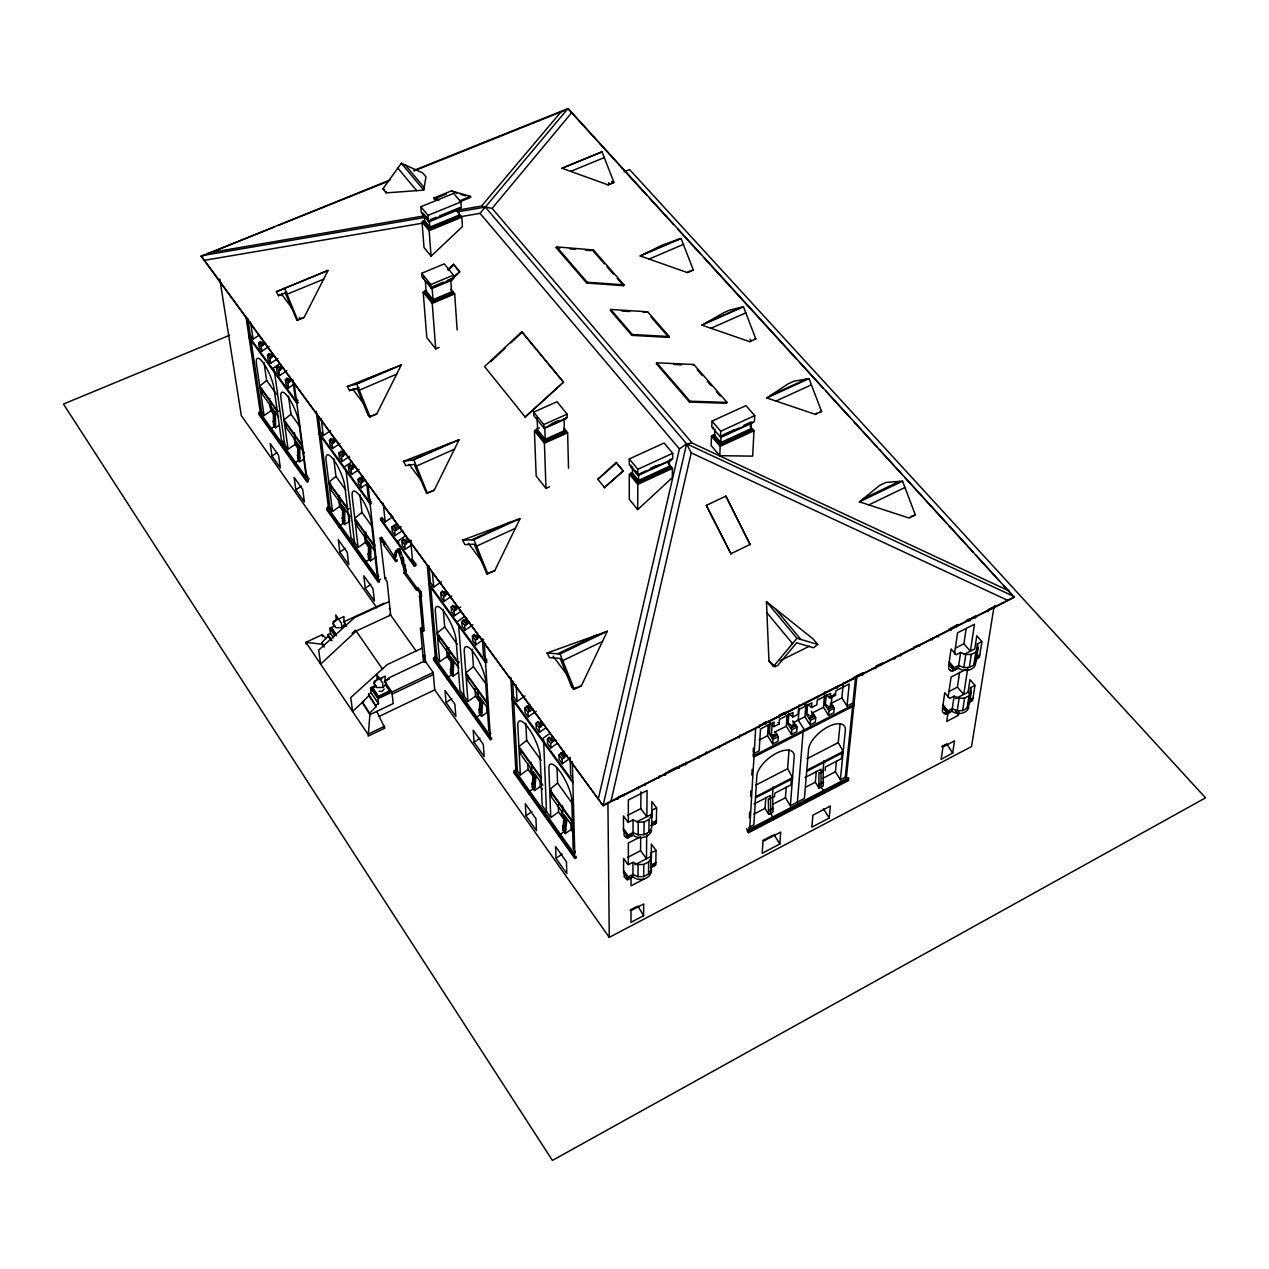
<?xml version="1.0" encoding="UTF-8"?>
<svg xmlns="http://www.w3.org/2000/svg" width="1269" height="1269" viewBox="0 0 1269 1269"><rect width="100%" height="100%" fill="white"/><g stroke="black" fill="none" stroke-linecap="round" stroke-linejoin="round"><path stroke-width="1.5" d="M629.297 458.934L629.297 464.755L637.831 475.098L672.633 459.092L672.729 453.271L664.099 443.024L629.297 458.934L637.847 469.292L637.831 475.098M630.883 465.041L630.883 466.564L638.196 475.431L671.015 460.346L671.031 458.807M631.026 877.974L631.026 885.841L643.859 879.147M631.835 877.085L627.695 878.989A3.268 0.92 63.1 0 1 625.728 878.307L624.174 876.895L624.174 872.802L628.171 879.433L632.961 876.942A11.056 9.359 0.9 0 0 646.27 878.085A11.056 9.359 0.9 0 0 651.06 867.536L651.219 852.879L656.025 850.389L651.378 844.091L651.219 869.852L648.522 874.071L643.684 876.578L637.99 876.72L632.961 874.468L628.171 876.942L628.171 879.433M630.312 835.446A3.315 0.968 63.3 0 0 631.661 835.176L632.025 834.304L625.665 836.62A3.331 0.968 63.3 0 0 627.663 837.239L632.025 835.478L627.901 837.366M632.438 466.833L632.438 473.067L638.545 480.491L669.35 466.294L669.445 460.06M631.962 876.118L631.597 876.942A3.268 0.92 63.1 0 1 630.867 877.688M632.961 876.942L632.977 862.317L638.053 864.586L643.78 864.443L648.633 861.921L651.362 857.685L651.219 852.879M633.041 835.129L633.072 819.885L638.244 822.169L644.081 822.026L649.046 819.488L651.838 815.221L651.695 810.368L656.596 807.861L651.854 801.516L651.695 827.896L648.935 832.147L643.986 834.685L638.18 834.828L633.041 832.543L628.155 835.05L628.155 837.635L633.041 835.129A11.278 9.438 0.8 0 0 651.663 830.481M637.704 509.63L637.799 484.377L629.281 474.019L629.281 499.304L637.704 509.63L672.284 477.667L672.459 468.372L667.557 462.519M638.148 483.251L638.148 481.744L630.772 472.782L630.772 474.289L638.148 483.251L670.968 468.102L671 466.595L638.148 481.744M638.196 475.431L635.769 470.958M638.545 480.491L638.577 474.273M637.99 876.72L638.053 864.586M638.18 834.828L638.244 822.169M638.608 786.748L638.402 788.874L637.149 788.049M646.698 833.606L646.476 858.748L640.591 850.722L640.671 837.159M628.361 822.423L628.345 799.993L647.079 790.492L646.841 816.713L640.829 808.607L640.924 791.729M643.589 915.71L643.684 903.956L630.994 910.603L630.979 922.341L643.589 915.71L637.879 905.971M643.684 876.578L643.78 864.443M643.986 834.685L644.081 822.026M645.175 783.433L644.969 785.559L643.7 784.734M349.911 520.861L344.629 524.541L344.724 520.718L342.519 517.641L342.63 508.282M648.522 874.071L648.633 861.921M648.935 832.147L649.046 819.488M654.63 864.348L654.487 865.506L650.6 867.52L650.727 866.362M651.616 817.617L651.695 810.368M344.724 520.718L344.851 509.472L343.74 507.949L343.582 523.431M655.169 822.423L655.026 823.644L651.045 825.675M656.025 850.389L655.819 865.061L651.06 867.536M656.596 807.861L656.374 823.153L651.52 825.643M659.293 776.691L659.309 775.756M665.828 772.44L665.353 775.216L664.068 774.407M375.894 557.107L370.548 560.85L370.675 557.028L368.422 553.887L368.66 542.672M369.787 544.242L369.485 559.867M370.675 557.028L370.929 545.813L368.2 544.893L367.788 541.181L375.164 551.444M679.645 765.445L679.137 768.237L677.852 767.428M686.132 762.161L685.609 764.953L684.324 764.16M715.018 434.648L711.465 436.282L711.148 445.593L719.793 455.682L752.676 456.142L753.976 430.762L750.042 426.098M711.972 421.134L720.713 431.238L720.491 437.059L754.452 421.451L754.738 415.613L745.934 405.62L711.972 421.134L711.782 426.971L720.776 437.44L752.787 422.704M713.305 428.779L713.352 427.241M714.859 429.049L714.637 435.299L720.871 442.548L750.931 428.684L751.232 422.434M706.04 752.596L705.199 754.674M706.278 752.898L706.31 751.946M719.793 455.682L720.142 446.371L711.465 436.282M720.459 445.276L720.522 443.753L712.988 435.013L712.94 436.536L720.459 445.276L752.485 430.492L752.565 428.97L720.522 443.753M720.776 437.44L720.84 435.901M720.871 442.548L721.109 436.298M726.09 742.444L725.202 744.538M739.922 734.925L739.319 737.733L737.987 736.972M746.013 732.34L745.093 734.45M458.474 672.364L452.954 676.266L453.207 672.475L450.796 669.096L451.304 659.817M452.621 659.658L451.796 675.171M453.207 672.475L453.842 661.355L451.129 660.546L450.828 656.882L458.775 667.97M747.568 831.941L746.727 828.53M749.344 817.775L749.678 811.97M750.582 796.456L750.931 790.635M751.835 775.121L752.168 769.315M753.183 752.025L753.405 748.139M755.674 728.009L749.709 829.022L748.773 827.467L753.849 824.834L756.863 775.359A22.445 10.517 -38.6 0 1 776.422 753.247A22.445 10.517 -38.6 0 1 794.235 756.15L790.365 805.799L804.403 798.471L808.591 748.773A22.271 10.358 -39.2 0 1 828.165 726.74A22.271 10.358 -39.2 0 1 845.392 729.865L840.364 779.737L845.551 777.025M759.766 724.869L759.132 727.676L757.783 726.931M761.067 724.726L765.81 722.315L765.461 724.472L764.097 723.727M766.111 721.649L765.81 722.315M775.058 731.642L778.294 736.702L777.976 741.255L772.678 743.967L767.555 735.75L768.268 724.71M772.678 743.967L772.98 739.415L768.681 733.022L769.268 723.964M772.139 724.282L771.425 735.132L769.426 732.641L770.013 723.584M791.348 779.356L790.92 784.861L774.74 793.252L774.487 796.837L772.662 796.662L773.027 812.033L768.697 814.301L765.064 808.337L765.762 797.503M396.356 554.442L396.166 552.57L394.691 553.236L396.467 555.695L395.531 551.111L397.673 552.174L397.847 549.176L399.323 548.494L403.494 559.391L403.542 562.056L401.765 562.326L403.542 562.056M852.942 702.994L847.026 706.008L849.231 683.991L835.89 690.764L835.462 695.364L830.196 698.029L830.624 693.429L817.204 700.234L816.808 704.834L811.525 707.515L811.906 702.915L798.407 709.768L798.058 714.352L792.728 717.048L793.077 712.464L779.515 719.364L779.182 723.933L773.836 726.645L774.153 722.077L760.496 728.993L759.163 750.867L753.072 753.976L754.04 755.547L853.926 704.533L852.942 702.994L855.56 677.503M768.697 814.301L768.284 798.931L770.124 799.105L770.362 795.52L754.072 803.959M399.323 548.494L398.989 549.874M486.804 706.881L487.153 712.385L481.57 716.351L481.871 712.575L479.396 709.101L480.158 698.013M481.395 699.758L480.348 715.018M481.871 712.575L482.648 701.487L479.936 700.726L479.682 697.078L487.962 708.625M770.822 813.746L770.473 797.804L772.298 797.979L773.059 787.05L774.027 788.287M783.75 713.765L785.114 714.51L785.495 712.337L779.198 715.526L778.833 717.699L777.469 716.953M779.499 714.875L779.198 715.526M792.728 720.792L797.059 727.137L796.694 731.705L791.428 734.402L786.288 726.217L787.097 715.161M791.428 734.402L791.761 729.834L787.446 723.473L788.112 714.415M793.363 722.87L793.522 724.726L791.634 725.694L788.192 723.092L788.874 714.035M779.832 844.012L780.721 832.083L762.986 841.379L762.209 853.291L779.832 844.012L774.042 834.574M790.365 805.799L785.432 797.741L786.241 786.891M755.547 796.758L792.554 777.627L787.605 768.728L789.048 749.678M799.121 704.929L798.407 707.769L797.043 707.039M799.121 709.07L798.249 720.142L804.356 729.849L804.245 731.309L803.245 730.072L797.392 802.135L798.328 803.658M805.165 706.341L805.45 702.74M811.367 711.306L815.697 717.635L815.301 722.204L810.066 724.885L804.927 716.747L805.831 705.659M810.066 724.885L810.447 720.316L806.116 713.987L806.862 704.914M812.017 713.384L812.176 715.224L810.304 716.176L806.862 713.606L807.607 704.533M818.299 695.729L817.87 697.902L816.49 697.189M823.2 770.457L823.264 785.876L818.997 788.097L815.348 782.196L816.316 771.314M830.973 703.185L834.241 708.181L833.812 712.766L828.594 715.415L823.454 707.325L824.438 696.221M824.834 691.906L824.089 694.746L822.693 694.032M828.594 715.415L829.022 710.846L824.676 704.549L825.5 695.46M830.561 703.946L830.735 705.786L828.863 706.738L825.421 704.168L826.23 695.079M818.997 788.097L818.902 772.694L820.789 772.837L821.122 769.22L805.085 777.532M540.039 781.054L540.261 786.494L534.566 790.571L534.963 786.828L532.361 783.179L533.218 774.027M834.145 694.889L828.895 697.553L828.99 696.57L830.196 698.029M821.091 787.383L821.043 771.584L822.946 771.711L823.787 762.574M825.104 770.6L825.437 766.984L841.363 758.735L842.108 751.343L843.108 752.549L806.687 771.393M831.179 704.707L832.036 695.618M534.693 774.011L533.281 789.334M534.963 786.828L535.994 775.835L533.281 775.153L533.123 771.552L542.878 785.146M829.212 818.029L830.386 806.037L812.921 815.19L811.859 827.166L829.212 818.029L823.407 808.702M847.026 706.008L841.87 697.95L843.139 684.974M843.837 682.785L842.775 684.927M840.364 779.737L835.399 771.774L836.477 760.877M806.783 770.283L843.219 751.438L838.254 742.619L840.141 723.489M861.191 674.537L862.603 675.235L863.063 673.046L856.924 676.155L846.249 778.674L845.297 777.167L852.752 704.771L853.767 705.992L753.96 756.99L752.961 755.737M857.257 675.473L856.924 676.155M570.86 822.28L571.066 829.482L565.292 833.622L565.752 829.894L563.087 826.167L564.071 817.046M565.609 817.093L563.975 832.321M565.752 829.894L566.942 818.965L564.245 818.331L564.134 814.746L573.033 827.166M876.308 666.733L876.419 665.781M874.167 667.954L875.594 668.652L876.07 666.447L882.177 663.354L881.051 665.543M882.526 662.688L882.177 663.354M901.164 653.741L900.657 655.93L899.213 655.264M914.251 647.507L914.378 646.54M938.822 634.659L938.283 636.864L936.808 636.213M957.873 624.507L951.528 628.218L950.957 630.439L949.482 629.789M951.909 627.536L951.528 628.218M968.85 707.039A10.644 8.391 10.2 0 1 951.861 711.227L947.531 713.479L942.597 707.753L944.755 692.668L949.72 698.426L954.098 696.158L959.142 698.204L964.583 698.061L969.008 695.777L971.213 691.954L970.658 687.592L974.989 685.339L969.992 679.645L968.041 692.192L970.531 695.047M975.528 660.99A10.85 8.455 9.8 0 1 970.579 669.524A10.85 8.455 9.8 0 1 958.285 668.144L953.86 670.413L948.815 664.655L951.068 648.967L956.16 654.741L960.601 652.472L965.772 654.518L971.324 654.392L975.813 652.092L978.066 648.237L977.479 643.843L981.905 641.591L976.797 635.848L974.766 648.903L963.679 654.582M948.815 664.655L948.625 668.811L950.338 670.778L950.465 669.984A3.157 1.317 62.1 0 0 952.94 670.27L953.352 670.508M946.452 712.464L944.199 712.94A3.109 1.253 61.9 0 0 946.626 713.289L947.023 713.527M957.492 625.205L956.255 627.409M948.117 697.395L951.084 677.075L966.042 669.382M954.478 653.947L957.572 632.819L974.497 624.221L970.373 651.156L963.901 643.827L966.201 628.425M947.531 713.479L947.895 710.926L942.962 705.183L947.88 710.941L952.242 708.673L957.254 710.719L962.663 710.577L967.057 708.308L969.246 704.469L971.213 691.954M953.86 670.413L954.256 667.748L949.18 661.99M941.186 759.1L942.978 746.949L954.51 740.906L952.654 753.072L941.297 759.259M948.022 712.718L946.737 721.411L958.396 715.335L958.936 711.861M952.94 670.27L956.556 668.414A3.157 1.317 62.1 0 1 954.78 668.906M951.861 711.227L954.114 696.158M958.285 668.144L960.617 652.456M967.708 668.541L963.726 694.429L957.397 687.148L959.618 672.332M957.254 710.719L959.142 698.204M978.066 648.237L976.02 661.26L973.783 665.115L969.31 667.415L963.79 667.542L965.772 654.518M962.663 710.577L964.583 698.061M969.31 667.415L971.324 654.392M967.057 708.308L969.008 695.777M973.783 665.115L975.813 652.092M969.246 696.538L970.658 687.592M976.02 653.154L977.479 643.843M971.324 699.838L970.722 700.774A3.093 1.285 61.8 0 1 968.977 701.202M977.764 657.961L978.113 656.692M974.989 685.339L972.609 700.456L968.295 702.693M981.905 641.591L979.414 657.294L975.02 659.547M994.103 606.312L971.546 746.537L609.279 937.379L434.744 689.86L433.189 672.459L425.623 661.784L422.069 629.519M994.896 605.757L993.215 608.692M390.075 179.96L201.248 256.354L603.14 805.736L1014.391 597.318L567.989 108.563L413.916 170.395M423.719 190.128L425.956 176.835L422.656 172.901L401.337 163.241L382.857 188.907L386.109 192.888L423.719 190.128L401.337 163.241M610.992 801.199L691.208 452.843L686.624 443.817L485.313 207.085L481.586 206.038L458.141 210.067M598.365 798.677L679.438 448.925L686.624 443.817L692.208 443.071L1009.252 591.037M386.109 192.888L386.49 191.793M659.039 777.929L657.564 777.707M856.765 677.709L855.052 677.646M581.329 685.894L607.312 631.264L547.066 653.027L549.572 657.643L560.2 658.484L571.796 687.322L574.27 689.337L581.329 685.894L578.442 686.783M402.067 562.738L397.847 549.176M494.704 570.764L520.1 518.545L462.566 540.229L464.946 544.639L474.273 544.242L486.82 573.858L494.704 570.764L486.82 573.858M434.172 490.294L459.124 439.74L403.447 461.345L405.747 465.612L414.233 464.406L426.495 493.308L434.172 490.294L426.495 493.308M376.75 413.964L401.258 364.98L347.357 386.474L349.562 390.598L357.255 388.663L368.153 415.423L370.104 416.835L376.75 413.964L372.912 415.312M285.224 292.885L296.898 320.264L304.116 317.424L328.084 270.408L283.05 288.92M556.187 247.725L556.631 246.884L593.416 249.945L624.015 284.859L623.555 285.684L586.69 283.05L556.187 247.725L560.057 248.058M593.416 249.945L592.972 250.77L604.441 263.873M586.69 283.05L587.135 282.194L624.015 284.859M610.69 309.462L610.23 310.302L631.867 335.365L668.858 337.38L669.334 336.539L647.634 311.793L610.69 309.462L632.343 334.508L669.334 336.539M631.867 335.365L632.343 334.508M647.634 311.793L643.272 312.38M656.787 362.807L656.311 363.664L689.479 402.067L726.582 403.272L727.074 402.416L693.842 364.504L656.787 362.807L689.971 401.194L727.074 402.416M693.366 365.345L693.842 364.504M689.479 402.067L689.971 401.194M564.023 752.105L562.897 753.77L564.055 755.372L566.371 755.325M552.507 736.385L551.38 738.019L552.538 739.605L554.839 739.557M541.117 720.808L539.991 722.426L541.133 723.996L543.418 723.949M529.839 705.39L528.713 706.992L529.839 708.546L532.108 708.499M466.643 619.002L465.517 620.525L466.595 622L468.8 621.953M384.095 688.972L382.381 691.256L379.13 691.335M383.127 687.417L382.619 682.976L376.75 674.473L377.258 678.915L373.958 683.293L376.877 687.544L383.127 687.417L386.426 683.023L384.951 680.914L385.205 676.123L374.165 681.326L374.672 685.768L375.418 685.419M406.635 538.389L405.509 539.833L406.54 541.228L410.744 540.245M341.964 627.6L341.393 623.127L335.73 614.942L336.317 619.415L333.017 623.634L335.841 627.727L341.964 627.6L345.247 623.38L343.836 621.334L344.01 616.512L333.113 621.54L333.699 626.014L334.429 625.68M396.594 524.652L395.468 526.08L396.483 527.46L400.671 526.492M362.712 476.938L361.586 478.318L362.569 479.666L364.679 479.619M343.518 450.701L342.408 452.065L343.36 453.382L345.454 453.35M458.061 211.764L485.313 207.085L492.134 208.402L571.7 112.624M334.064 437.773L332.938 439.122L333.89 440.422L335.968 440.375M773.456 666.495L796.932 638.275L817.696 644.43L813.572 647.777L796.599 642.796L777.421 665.813L773.456 666.495L768.935 660.959L766.476 601.696L813.128 638.973L817.696 644.43M460.504 216.698L480.047 213.366L567.989 108.563L646.857 195.363M481.586 206.038L561.723 111.069M289.903 377.401L288.777 378.701L289.697 379.954L291.727 379.907M271.978 352.909L270.852 354.178L271.756 355.415L273.771 355.368M324.039 647.206L321.787 642.669L328.132 636.197L327.91 634.563L330.416 633.405L329.734 628.298L334.889 625.918M376.766 711.401L384.856 728.105L368.169 736.115L369.882 714.685L362.315 702.28L368.803 695.713L368.597 694.095L371.135 692.906L370.548 687.846L375.767 685.371M389.361 678.947L384.491 681.247L391.962 692.049L393.2 703.565L369.882 714.685L369.707 713.146L376.211 706.563L368.597 694.095M431.063 256.211L429.144 230.641L422.022 221.98L424.02 247.55L431.063 256.211L462.424 226.596L461.837 217.205L457.046 211.479M447.798 269.631L453.445 264.301L459.743 271.804L449.845 281.147M448.306 270.075L453.953 264.761M449.337 280.687L459.743 271.804M525.62 417.533L484.552 366.582L521.765 331.717L563.547 382.143L525.112 417.104L563.547 382.143M490.786 361.649L505.094 348.245M510.82 342.884L522.273 332.161M352.084 633.31L355.51 630.122L382.588 669.175M604.932 487.915L597.826 479.349L616.115 462.408L623.253 470.926L604.425 487.502L623.253 470.926M616.607 462.82L597.826 479.349M364.124 700.726L352.56 711.433L350.783 697.538L387.219 664.591L422.276 648.078M384.348 681.976L388.695 677.963L423.513 661.498L420.436 628.234L421.879 627.552M264.015 362.474L266.633 380.494L259.733 386.125L277.165 410.379M288.507 396.182L290.966 414.186L284.002 419.88L301.848 444.705M333.747 458.49L335.936 476.398L328.814 482.22L347.436 508.139M359.952 494.72L361.951 512.406L354.733 518.291L373.832 544.845M443.262 609.421L444.689 626.902L437.202 633.009L457.776 661.641M472.211 649.284L473.432 666.669L465.85 672.856L486.963 702.233M815.364 414.36L821.582 411.473L809.035 378.67L794.093 381.144L787.906 383.968L766.857 397.958L815.364 414.36L816.871 413.123M525.842 723.14L526.667 740.335L518.91 746.68L541.022 777.437M859.478 501.826L879.591 485.44L885.905 482.426L902.545 481.157L915.377 514.944L909.032 518.022L859.478 501.826L902.545 481.157M557.043 767.904L557.567 783.084L549.699 789.508L572.398 821.091M706.31 505.395L730.928 553.728L706.31 505.395L725.868 496.1L750.106 544.544L725.868 496.1M395.531 551.111L397.498 550.064L396.023 550.746M544.988 812.636L546.479 811.573L543.608 739.7M527.809 764.017L528.063 769.474L520.369 774.962L517.8 725.107A22.334 6.155 64.2 0 1 528.364 727.994A22.334 6.155 64.2 0 1 540.118 755.975L542.196 805.577L550.762 817.585L558.55 812.001L558.297 804.8M563.959 831.75L559.312 835.097L559.359 836.715L560.486 836.144M572.319 761.574L574.794 854.465L515.928 771.822L517.387 770.775L513.659 700.377M533.266 788.747L528.665 792.03L528.745 793.68L529.855 793.109M555.996 858.367L555.568 846.471L566.45 861.825L566.815 873.675L555.996 858.367L562.104 854.021M446.514 649.125L447.116 656.517L439.661 661.768L435.33 611.103A21.478 5.742 65 0 1 444.673 612.705A21.478 5.742 65 0 1 456.094 639.814L459.997 690.288L467.96 701.471L475.51 696.126L474.987 688.781M480.332 714.606L475.827 717.81L475.938 719.46L477.033 718.936M525.937 815.777L525.334 803.785L535.93 818.743L536.47 830.687L525.937 815.777L531.965 811.494M451.748 674.585L447.291 677.725L447.418 679.391L448.512 678.867M462.535 696.887L463.978 695.872L458.585 624.697M749.693 341.662L755.816 338.918L743.475 306.812L729.675 310.096L723.6 312.777L701.947 325.165L749.693 341.662L751.264 340.568L749.995 339.156M484.235 642.431L490.278 735.814L435.457 658.865L436.885 657.865L430.683 586.294M474.067 742.302L473.194 730.167L483.315 744.459L484.139 756.562L474.067 742.302L479.983 738.146M550.841 747.949L550.683 743.412L552.491 741.572L549.255 737.146L547.447 738.986L547.621 743.523L550.841 747.949L557.297 743.412M564.055 751.232L558.931 754.722L559.074 759.259L562.326 763.732L570.431 758.021M529.871 704.533L524.811 707.959L525.033 712.528L528.19 716.858L536.2 711.259M539.468 732.34L539.277 727.787L541.07 725.947L537.866 721.569L536.073 723.393L536.264 727.946L539.468 732.34L545.892 727.819M549.985 733.387L542.006 739.002L542.053 740.462M369.422 559.28L365.107 562.278L365.298 563.975L366.36 563.484M380.7 579.076L379.304 580.044L379.51 581.963L377.321 578.886M446.053 702.598L445.022 690.399L454.889 704.327L455.872 716.509L446.053 702.598L451.891 698.505M512.628 680.961L513.469 696.633L511.946 697.696L572.842 781.387M513.469 696.633L517.038 701.551L525.001 695.967M343.534 523.002L339.267 525.985L339.473 527.666L340.52 527.206M353.131 543.306L354.511 542.355L345.993 469.911M338.696 498.987L339.616 506.49L332.478 511.455L326.022 459.981A20.415 5.187 66.1 0 1 333.826 460.012A20.415 5.187 66.1 0 1 344.803 485.948L350.91 537.295L358.128 547.415L365.345 542.386L364.489 534.915M327.592 507.441L328.941 506.49L332.478 511.455M367.883 483.489L378.241 578.553L328.592 508.853L329.956 507.917L320.787 435.267M464.549 616.591L456.824 621.937L456.935 623.428M466.691 618.193L461.757 621.493L462.09 626.125L465.088 630.233L472.909 624.808M475.748 644.874L475.431 640.258L477.176 638.466L474.146 634.31L472.417 636.118L472.734 640.718L475.748 644.874L483.6 639.417M298.754 460.298L294.567 463.201L294.805 464.898M297.676 445.609L297.707 458.839L299.801 461.773L303.703 459.077M245.996 316.774L260.415 413.139L306.908 478.397L308.256 477.477M309.239 478.857L307.891 479.793L308.161 481.744L305.924 478.587M365.266 588.166L363.838 575.793L373.023 588.737L374.403 601.094L365.266 588.166L370.929 584.263M444.055 601.347L443.674 596.716L445.387 594.939L442.437 590.91L440.74 592.686L441.12 597.318L444.055 601.347L451.812 596.002M454.524 615.719L454.159 611.103L455.888 609.31L452.906 605.234L451.193 607.026L451.558 611.658L454.524 615.719L460.742 611.42M260.779 410.902L264.095 415.55L271.027 410.775L270.202 405.112M274.516 426.336L270.376 429.192L270.614 430.905M273.311 409.792L273.485 424.909L275.532 427.78L279.386 425.131M283.399 445.403L284.732 444.483L274.405 371.468M264.095 415.55L256.417 363.743A19.796 4.838 66.7 0 1 263.302 362.855A19.796 4.838 66.7 0 1 273.977 388.028L281.353 439.756L288.111 449.242L295.122 444.404L294.091 436.869M339.838 552.142L338.3 539.722L347.262 552.364L348.753 564.784L339.838 552.142L345.438 548.287M415.693 563.848L415.867 565.657L414.376 566.339L414.233 564.848L415.693 563.848L412.425 559.343L410.68 540.673M428.922 565.863L430.365 582.55L428.89 583.566L485.456 661.292L486.947 660.245L483.473 655.47L482.379 638.862M430.365 582.55L433.681 587.119L441.406 581.789M260.415 413.139L261.731 412.235L250.834 339.093M396.658 523.891L391.851 527.063L392.311 531.743L395.135 535.597L402.749 530.379M404.827 536.343L397.26 541.53L397.419 543.021L398.894 542.355M405.16 549.382L404.716 544.718L406.397 542.958L403.542 539.055L401.861 540.816L402.321 545.48L405.16 549.382L411.283 545.178M295.851 489.834L294.107 477.334L302.704 489.453L304.401 501.953L295.851 489.834L301.356 486.075M371.389 501.604L369.961 502.587L318.9 432.428L320.311 431.476L318.408 416.438M414.376 566.339L380.716 520.068L380.557 518.561L382.001 517.578L385.189 521.956L392.771 516.753M272.026 456.063L270.17 443.531L278.561 455.381L280.386 467.912L272.026 456.063L276.912 452.732M343.613 449.987L338.902 453.065L339.457 457.76L342.138 461.44L349.578 456.364M351.513 462.059L344.121 467.087L344.311 468.594M351.672 474.527L351.132 469.831L352.766 468.118L350.054 464.406L348.42 466.135L348.975 470.815L351.672 474.527L359.143 469.435M362.791 476.208L358.048 479.317L358.572 483.997L361.3 487.74L367.296 483.648M320.311 431.476L323.309 435.584L330.686 430.588M332.684 448.449L332.113 443.753L333.715 442.04L331.05 438.392L329.448 440.105L330.019 444.816L332.684 448.449L340.092 443.42M279.656 363.806L272.486 368.644L272.708 370.151L274.12 369.549M279.592 375.576L278.926 370.849L280.497 369.168L277.959 365.71L276.404 367.391L277.07 372.103L279.592 375.576L286.842 370.691M288.586 387.917L287.936 383.19L289.506 381.509L286.953 378.003L285.382 379.701L286.033 384.412L288.586 387.917L294.392 383.984M247.741 318.329L250.279 335.317L248.914 336.237L296.613 401.797L298.009 400.861L295.074 396.832L292.79 379.828M250.279 335.317L253.086 339.172L258.813 335.333M261.842 351.212L261.16 346.485L262.699 344.803L260.208 341.393L258.67 343.074L259.352 347.801L261.842 351.212L269.028 346.374M270.678 363.331L270.011 358.619L271.566 356.938L269.044 353.496L267.489 355.177L268.171 359.904L270.678 363.331L277.895 358.477M687.227 272.534L693.271 269.916L681.12 238.477L662.386 245.044L640.226 255.957L687.227 272.534L693.271 269.916M630.011 910.095L636.308 906.796M762.828 840.459L772.44 835.414M941.868 746.584L946.785 743.983L952.781 753.215M941.995 746.727L946.896 744.142M748.282 832.876L848.755 780.419M768.57 810.383L772.916 808.115M818.949 784.163L823.216 781.942M768.935 810.843L773.281 808.575M819.314 784.623L823.597 782.402M747.663 830.085L848.231 777.643M748.377 831.258L848.929 778.785M634.96 864.728L651.235 856.289M955.509 698.68L968.041 692.192M942.597 707.753L942.407 711.75L944.088 713.701M655.867 862.571L651.092 865.046L651.219 869.852M968.691 700.123L973.006 697.887M654.614 865.474L650.6 867.52M946.626 713.289L950.576 711.687L946.864 713.59L947.197 712.369L944.073 708.736M968.628 702.28L971.007 700.853M753.77 814.206L765.064 808.337M772.599 804.403L785.432 797.741M805.815 787.161L815.348 782.196M823.121 778.151L835.399 771.774M627.441 857.511L640.591 850.722M949.196 691.383L957.397 687.148M755.483 797.884L792.475 778.738L791.491 777.516M632.977 862.317L628.171 864.808L623.555 858.463L623.587 873.104M640.036 837.032L628.361 843.028L628.361 864.268M755.896 785.067L787.605 768.728M807.036 758.719L838.254 742.619M636.768 821.868L651.695 814.222M628.155 837.635L624.062 830.957L624.078 835.224L625.665 837.397M651.552 823.042L656.422 820.551M954.24 667.764L958.682 665.479L963.79 667.542M976.908 656.136L979.842 654.63M651.06 825.469L654.788 823.311A3.315 0.999 63.2 0 1 654.011 824.136M975.385 658.976L977.923 657.897L975.353 659.182M771.853 737.003L777.167 734.291M790.65 727.423L795.933 724.742M809.321 717.921L814.587 715.24M827.896 708.451L833.13 705.786M771.79 737.923L777.104 735.227M790.571 728.358L795.853 725.678M809.241 718.857L814.508 716.176M827.816 709.387L833.035 706.738M772.98 739.415L778.294 736.702M791.761 729.834L797.059 727.137M810.447 720.316L815.697 717.635M829.022 710.846L834.241 708.181M627.409 815.459L640.829 808.607M955.541 648.094L963.901 643.827M633.072 819.885L628.155 822.407L623.444 815.999L623.476 831.258M759.116 740.049L767.555 735.75M774.534 732.197L786.288 726.217M793.236 722.696L804.927 716.747M811.827 713.226L823.454 707.325M830.307 703.819L841.87 697.95M774.756 734.275L772.853 735.243L770.806 734.354M668.049 771.552L676.869 767.079M763.351 723.267L766.873 721.49M780.99 714.336L784.528 712.543M853.355 677.678L862.174 673.204M876.292 666.051L879.829 664.274M948.657 629.408L957.476 624.935M966.296 620.462L969.833 618.669M624.871 794.14L618.035 797.186L617.86 799.296L616.607 798.455M681.009 765.27L684.261 763.637M918.55 644.938L914.013 647.222L913.49 649.427L912.046 648.76M971.594 618.051L976.051 615.798L975.464 618.019L973.973 617.384M993.024 607.201L988.599 609.437L987.996 611.658L986.505 611.039M762.701 724.456L782.021 714.653M785.543 712.877L796.075 707.531M803.103 703.978L816.998 696.935M822.185 694.302L839.491 685.53M844.678 682.912L856.797 676.774M565.292 833.622L562.627 829.894L563.087 826.167M608.025 184.862L613.942 182.419L602.045 151.836L562.008 168.238L608.025 184.862L613.942 182.419M562.326 763.732L562.183 759.195L564.007 757.355L560.739 752.882M534.566 790.571L531.965 786.939L532.361 783.179M780.308 660.689L809.543 646.111M529.966 763.097L531.473 762.352M564.007 757.355L567.322 755.705M552.491 741.572L555.79 739.938M541.07 725.947L544.369 724.329M573.128 689.099L576.998 687.211M528.19 716.858L527.983 712.306L533.043 708.879M910.46 516.594L915.377 514.944M562.738 660.641L602.489 641.464M488.517 702.629L487.026 703.359L465.929 673.998M481.57 716.351L479.095 712.877L479.396 709.101M557.599 653.805L597.302 634.722M868.805 504.903L904.956 487.502M547.066 653.027L560.073 653.995L607.312 631.264M730.928 553.728L750.455 544.29M384.65 726.233L367.947 734.228L305.908 642.288L322.278 634.722L326.181 638.529M863.269 498.717L899.388 481.395M487.074 662.037L485.551 662.767L429.017 585.057M379.177 716.398L434.744 689.86M390.011 690.701L390.122 691.684L378.543 697.189L378.432 696.189L390.011 690.701L385.887 684.721M376.021 704.945L378.559 703.74L377.972 698.696L433.189 672.459M392.169 694.095L433.379 674.505M459.346 662.069L457.871 662.767L437.297 634.151M452.954 676.266L450.543 672.887L450.796 669.096M425.623 661.784L424.195 662.466L423.672 656.723L425.099 656.041M447.545 648.396L449.004 647.698M477.176 638.466L480.412 636.943M378.543 697.189L372.372 688.195L375.672 686.64M465.088 630.233L464.755 625.617L469.704 622.302M424.417 655.074L422.989 655.756L423.672 656.723M422.704 631.423L424.163 630.741L420.959 595.542L419.484 596.224L422.704 631.423L420.436 628.234M455.888 609.31L460.695 607.058M445.387 594.939L448.591 593.448M421.165 592.147L421.562 596.382L420.087 597.064L419.69 592.829L421.165 592.147L417.755 587.404L416.28 588.086L416.47 590.212L404.097 573.08L403.986 571.891L406.334 571.304L404.906 566.561L403.431 567.243L404.859 571.986M650.299 468.356L655.486 465.961M722.616 435.093L735.068 429.35M743.967 425.258L751.089 421.99M640.29 473.48L645.429 471.116M654.011 467.166L659.15 464.803M726.423 433.839L738.828 428.145M637.799 484.377L672.459 468.372M720.142 446.371L753.976 430.762M343.502 621.953L384.11 603.187M389.218 601.569L354.527 617.606L318.678 650.125L320.629 664.115L356.177 631.058L390.646 615.068L387.124 581.614L384.919 578.537L380.129 538.056L381.588 537.406L395.056 557.868M403.431 567.243L405.303 566.799L403.241 561.644M403.939 568.734L405.414 568.052M384.919 578.537L386.347 577.871M404.081 570.067L405.541 569.384M471.814 539.785L510.566 522.035M462.566 540.229L473.971 539.69L520.1 518.545M775.978 401.067L811.383 384.824M404.097 573.08L406.334 571.304M637.847 469.292L672.729 453.271M720.713 431.238L754.738 415.613M476.573 546.13L515.388 528.301M545.987 488.391L544.417 443.23L534.423 430.778L536.168 475.986L545.987 488.391L549.493 486.804M397.26 560.914L395.801 561.58L394.548 557.726L396.023 557.043M395.674 560.39L397.149 559.724M401.29 557.995L402.765 557.329M402.019 560.073L403.494 559.391M402.13 561.152L403.605 560.47M401.956 561.533L403.431 560.85M403.828 567.465L401.845 563.119L403.32 562.453M770.822 395.309L806.196 379.13M766.857 397.958L809.035 378.67M403.637 565.593L405.112 564.927M406.397 542.958L411.14 540.8M397.752 550.429L400.021 549.461M395.642 552.189L397.007 550.445M398.926 552.047L400.417 551.38M398.989 552.586L400.465 551.92M399.291 552.998L400.766 552.316M399.449 554.616L400.925 553.934M395.135 535.597L394.659 530.934L401.067 527.047M380.573 542.323L382.032 541.673M375.386 545.337L373.943 545.987L354.876 519.449M395.801 561.58L383.65 544.766L383.428 542.64L384.888 541.974M383.65 544.766L385.11 544.115M370.548 560.85L368.296 557.71L368.422 553.887M537.12 417.755L537.58 429.826L545.194 439.312L564.372 430.714L564.055 418.643M566.037 431.016L566.085 432.539L544.813 442.088L544.766 440.565L566.037 431.016L563.817 428.272M544.417 443.23L567.624 432.808L564.277 428.684M380.716 520.068L382.191 519.402L382.001 517.578M349.007 508.647L347.579 509.297L328.957 483.378L330.368 482.759L331.32 490.373L339.473 501.731L339.918 505.459L342.646 506.41M567.148 414.138L567.243 417.675L543.893 428.113L543.766 424.576L567.148 414.138L557.028 401.75L533.694 412.108L533.837 415.645L544.338 428.494L565.736 418.944L565.688 417.406M544.813 442.088L535.962 431.048L535.899 429.525L539.436 427.939M371.595 503.428L370.12 504.079L319.09 433.935M551.428 423.783L558.566 420.594M344.629 524.541L342.44 521.48L342.519 517.641M550.032 424.909L557.043 421.768M416.375 466.12L454.492 449.178M706.024 322.834L740.858 307.431M701.947 325.165L743.475 306.812M361.3 487.74L360.777 483.061L365.52 479.936M411.854 460.108L449.908 443.246M403.447 461.345L413.821 459.822L459.124 439.74M710.926 328.29L745.791 312.856M338.22 496.274L339.648 495.656M352.766 468.118L355.859 466.738M342.138 461.44L341.583 456.745L346.294 453.667M369.263 416.898L371.69 415.851M333.715 442.04L336.808 440.692M299.801 461.773L299.77 446.672L297.057 445.657L296.549 441.913L304.433 452.906M293.044 433.395L294.44 432.792L295.994 444.198L298.723 445.197L298.834 460.901M426.622 290.617L423.18 292.076L426.812 337.617L435.727 348.896L439.122 347.436M354.971 384.507L392.375 368.486M347.357 386.474L356.763 384.047L401.258 364.98M649.062 259.098L683.404 244.394M349.562 390.598L353.179 389.044M275.532 427.78L275.373 412.663L274.342 411.219L274.596 426.939M359.27 390.217L396.705 374.117M644.414 253.895L678.709 239.238M640.226 255.957L681.12 238.477M278.72 410.934L277.324 411.537L259.907 387.283M298.263 402.701L296.819 403.304L249.136 337.744L250.548 337.157M289.506 381.509L292.552 380.208M268.584 399.354L269.964 398.767M602.045 151.836L562.008 168.238M282.019 294.234L278.482 295.677L276.372 291.727L284.605 288.253L297.644 320.121M425.274 280.639L426.098 291.061L433.015 299.658L451.558 291.854L450.733 279.703M453.144 292.124L453.255 293.647L432.666 302.323L432.555 300.801L453.144 292.124L450.844 289.269M435.727 348.896L432.237 303.37L454.714 293.9L451.288 289.681M280.497 369.168L283.526 367.883M453.445 275.103L453.683 278.672L431.079 288.158L430.81 284.589L453.445 275.103L444.261 263.889L421.689 273.295L421.974 276.848L431.619 288.65L452.319 279.973L452.224 278.419L447.037 280.592M443.595 282.051L431.508 287.111L431.619 288.65M271.566 356.938L274.58 355.669M262.699 344.803L265.713 343.55M296.898 320.264L304.116 317.424M328.084 270.408L276.372 291.727M278.482 295.677L286.794 292.251M229.641 335.238L63.45 404.05L552.412 1160.437L1205.55 797.836L629.614 169.602L624.126 171.87M424.258 214.62L424.734 220.917L429.858 227.135L458.902 215.207L458.506 208.909M429.414 228.166L460.393 215.444L460.504 216.983L429.525 229.705L423.243 220.663L429.525 229.705M570.653 171.394L604.282 157.578M429.144 230.641L461.837 217.205M287.064 294.249L323.627 279.196M459.695 200.788L470.466 196.394L470.767 197.345L461.789 201.01M428.43 221.266L427.986 215.397L460.885 201.961L453.652 193.38L420.832 206.736L421.292 212.605L428.43 221.266L461.25 207.83L460.885 201.961M430.667 219.521L436.139 217.285M439.772 215.793L459.822 207.593L459.917 209.131L428.97 221.805L422.72 212.843M437.773 200.153L433.712 198.091L451.415 190.889L470.466 196.394M433.998 199.027L446.402 193.998M201.248 256.354L274.596 226.913M278.276 225.438L388.298 181.261M413.964 170.966L567.989 109.134M359.048 387.616L352.893 389.409L364.536 404.906M208.1 252.991L424.941 215.762M424.972 217.427L201.168 255.783L603.14 805.736M204.483 260.319L423.37 223.027M754.611 339.061L755.816 338.918M820.282 411.537L821.582 411.473M394.548 557.726L394.691 553.236M264.92 343.249L262.905 343.296L262.017 342.075M282.717 367.582L280.687 367.629L279.783 366.392M355.019 466.421L352.925 466.469L351.957 465.136M447.703 593.099L445.514 593.146L444.451 591.703M458.204 607.454L455.999 607.502L454.937 606.043M479.492 636.578L477.287 636.626L476.192 635.134M377.258 678.915L381.937 678.82M673.855 364.457L681.659 364.822M804.054 704.565L805.292 702.725M621.889 311.048L629.662 311.524M569.733 248.851L575.539 249.327M585.231 250.136L591.037 250.612M322.009 644.208L305.908 642.288L306.178 644.192M623.92 795.869L624.649 793.839M456.903 193.332L451.415 190.889M460.377 194.331L465.564 195.838M433.712 198.091L439.36 199.788M344.851 509.472L342.122 508.52L341.678 504.792L349.895 516.261M382.857 188.907L384.697 189.604M275.373 412.663L272.661 411.632L272.121 407.872L278.72 417.073M691.208 452.843L1007.538 600.285M768.935 660.959L775.28 666.875M968.041 620.382L969.532 621.017L970.357 619.082M930.827 639.243L932.287 639.909L933.064 637.974M918.074 645.715L919.533 646.365L920.295 644.446M893.154 658.341L894.597 659.008L895.343 657.088M835.827 687.386L837.223 688.099L837.905 686.196M718.064 747.06L719.38 747.838L719.904 745.982M698.013 757.212L699.314 758.005L699.822 756.165M649.522 198.297L673.585 224.597M677.598 228.991L700.314 253.832M704.327 258.21L796.535 359.064M799.216 361.998L823.264 388.298M825.945 391.233L850.008 417.533M854.005 421.927L876.736 446.767M879.401 449.686L902.132 474.543M904.797 477.461L946.23 522.78M948.911 525.699L972.958 552.015M975.639 554.934L999.686 581.25M1003.7 585.628L1014.391 597.318M611.801 181.435L612.943 182.688M608.565 182.784L609.707 184.037M606.994 266.776L613.371 274.056M617.194 278.419L623.555 285.684M650.997 316.996L668.858 337.38M697.189 369.723L702.312 375.561M707.42 381.398L711.243 385.76M716.366 391.598L720.189 395.976M956.842 668.493L953.193 670.571L953.527 669.302L949.26 664.417M556.631 246.884L587.135 282.194M492.134 208.402L692.208 443.071M480.047 213.366L679.438 448.925M405.366 165.065L424.163 187.622M775.2 608.66L800.866 639.449M766.476 601.696L796.932 638.275M397.847 168.063L416.613 190.667M766.904 612.737L792.522 643.589M834.241 693.905L835.462 695.364M826.738 694.936L828.895 697.553M420.832 206.736L427.986 215.397M521.765 331.717L563.055 381.715M426.305 217.11L429.382 220.838L429.858 227.135M426.4 217.3L428.97 221.805M453.445 264.301L459.235 271.36M616.115 462.408L622.762 470.513M811.525 707.515L808.083 704.406M563.848 429.794L566.085 432.539M792.728 717.048L789.318 713.924M823.962 760.734L824.945 761.955M421.689 273.295L430.81 284.589M533.694 412.108L543.766 424.576M427.463 281.781L429.779 284.653M777.992 722.458L779.182 723.933M432.555 300.801L424.512 290.791L432.666 302.323M535.899 429.525L544.766 440.565M773.836 726.645L769.379 722.156M423.18 292.076L432.237 303.37M823.2 792.475L823.93 793.379L824.089 791.745L821.138 786.986M772.964 818.679L773.693 819.615L770.87 813.159M299.421 317.409L300.452 318.789M292.187 308.494L281.702 294.345M409.126 464.343L421.816 481.237M468.388 543.291L483.315 563.182M553.094 656.184L569.48 678.027M623.476 828.657L628.155 835.05M390.519 513.961L393.358 517.831M340.504 451.336L343.201 455.016M359.682 477.588L362.411 481.332M463.486 619.716L466.484 623.825M526.603 706.135L529.776 710.466M260.351 342.36L262.842 345.771M269.187 354.463L271.693 357.906M278.101 366.662L280.623 370.136M287.08 378.971L289.633 382.477M331.177 439.36L333.826 443.008M340.631 452.303L343.312 455.983M350.165 465.358L352.877 469.07M359.777 478.54L362.522 482.283M442.516 591.862L445.467 595.891M452.985 606.185L455.968 610.262M463.55 620.652L466.548 624.76M474.209 635.261L477.239 639.402M526.651 707.071L529.808 711.401M537.913 722.489L541.117 726.883M549.287 738.082L552.523 742.508M560.771 753.802L564.039 758.275M393.517 525.318L396.34 529.173M393.612 526.27L396.436 530.141M403.637 540.007L406.492 543.909M258.67 343.074L261.16 346.485M267.489 355.177L270.011 358.619M276.404 367.391L278.926 370.849M285.382 379.701L287.936 383.19M329.448 440.105L332.113 443.753M338.902 453.065L341.583 456.745M348.42 466.135L351.132 469.831M358.048 479.317L360.777 483.061M440.74 592.686L443.674 596.716M451.193 607.026L454.159 611.103M461.757 621.493L464.755 625.617M472.417 636.118L475.431 640.258M524.811 707.959L527.983 712.306M536.073 723.393L539.277 727.787M547.447 738.986L550.683 743.412M558.931 754.722L562.183 759.195M391.851 527.063L394.659 530.934M401.861 540.816L404.716 544.718M370.342 500.16L368.264 497.289L366.614 482.283M572.525 777.707L570.638 775.137L570.146 757.339M411.219 559.28L413.599 562.548M380.557 518.561L414.233 564.848M512.026 699.171L572.874 782.83M623.587 870.613L628.171 876.942M405.572 572.414L416.819 587.975M266.633 380.494L276.468 394.104M290.966 414.186L299.928 426.574M335.936 476.398L345.834 490.104M361.951 512.406L372.087 526.429M444.689 626.902L457.3 644.351M473.432 666.669L486.804 685.181M526.667 740.335L541.086 760.305M557.567 783.084L573.509 805.149M380.129 538.056L383.428 542.64M416.28 588.086L419.69 592.829M420.959 595.542L421.562 596.382M419.484 596.224L420.087 597.064M284.161 421.038L302.006 445.863M518.973 747.806L541.07 778.547M572.43 822.201L549.747 790.619L551.254 789.857L551.523 797.186L561.437 811.002L561.564 814.587M294.424 438.963L286.62 428.097L285.826 422.355M271.027 410.775L273.184 413.805M295.122 444.404L298.453 449.052M339.616 506.49L343.661 512.153M365.345 542.386L368.454 546.733M447.116 656.517L451.59 662.751M475.51 696.126L480.094 702.518M528.063 769.474L533.392 776.914M540.261 786.494L542.418 789.492M558.55 812.001L564.023 819.647M571.066 829.482L573.271 832.559M273.469 421.07L275.532 423.941M297.723 455L299.833 457.935M272.962 421.292L275.008 424.163M297.216 455.222L299.31 458.157M341.995 517.879L344.185 520.956M367.899 554.125L370.136 557.265M450.241 669.35L452.668 672.744M478.841 709.371L481.332 712.845M531.806 783.465L534.408 787.097M562.516 826.436L565.181 830.18M307.51 476.446L305.781 474.019L298.849 422.403A20.003 4.965 66.5 0 0 288.063 396.975A20.003 4.965 66.5 0 0 280.861 397.546L288.111 449.242M378.844 576.475L377.004 573.889L371.405 522.717A20.669 5.314 65.8 0 0 360.317 496.512A20.669 5.314 65.8 0 0 352.163 496.116L358.128 547.415M439.661 661.768L435.775 656.311L434.347 657.31L434.521 659.214M490.865 733.577L488.819 730.706L485.535 680.517A21.763 5.885 64.7 0 0 474.003 653.107A21.763 5.885 64.7 0 0 464.232 651.06L467.96 701.471M517.244 770.569L520.369 774.962M575.365 852.086L573.176 849.009L571.811 799.803A22.683 6.297 63.8 0 0 559.946 771.473A22.683 6.297 63.8 0 0 548.89 768.094L550.762 817.585M265.158 421.356L267.331 424.385M271.645 430.461L273.834 433.538M280.401 442.754L282.59 445.816M296.962 466.024L301.435 472.306M337.348 522.749L339.473 525.715M343.74 531.711L345.882 534.709M350.149 540.721L352.29 543.735M356.621 549.794L358.778 552.84M371.849 571.193L374.038 574.27M437.742 663.75L439.899 666.78M444.198 672.824L446.355 675.854M451.78 683.468L455.048 688.052M459.41 694.175L461.599 697.252M485.979 731.499L491.563 739.351L491.452 737.463M573.874 854.941L576.11 858.082L576.063 856.242M258.479 412.488L306.892 480.491M326.561 508.139L378.273 580.774M433.284 658.056L490.357 738.241M513.628 770.933L574.936 857.051M258.733 414.202L307.114 482.188M326.783 509.837L378.448 582.455M433.427 659.721L490.468 739.89M513.723 772.567L574.984 858.669M389.377 608.343L390.043 609.294M389.98 614.133L416.216 651.187M376.893 607.835L241.3 415.55L219.791 278.974M344.533 623.444L346.58 626.41M385.998 685.72L390.122 691.684M336.38 634.801L331.495 627.663L336.523 635.801M378.432 696.189L372.261 687.211L372.372 688.195M329.734 628.298L334.842 635.769M370.548 687.846L377.972 698.696M330.416 633.405L333.477 637.879M371.135 692.906L378.559 703.74M327.91 634.563L331.986 640.528M328.132 636.197L331.193 640.671M368.803 695.713L376.211 706.563M321.787 642.669L323.817 645.651M362.315 702.28L369.707 713.146M955.414 710.751L958.396 715.335M413.821 459.822L427.415 493.324M356.763 384.047L370.104 416.835M473.971 539.69L487.835 573.953M560.073 653.995L574.27 689.337M259.463 411.806L259.764 413.757M250.548 322.136L253.086 339.172M261.573 388.615L262.413 394.373L270.043 405.001L270.598 408.745M270.249 400.687L271.629 410.188M322.278 634.722L322.532 636.626M294.043 382.588L306.908 478.397M975.639 658.341L976.02 661.26M968.881 701.583L969.246 704.469M316.219 411.219L328.592 508.853M321.184 418.627L323.309 435.584M339.886 497.543L341.028 506.997M349.245 515.246L349.689 518.989M356.526 520.702L357.176 526.397L365.52 538.024L365.948 541.736M365.805 532.012L367.074 543.322M381.588 537.406L381.89 540.245M383.254 503.206L385.189 521.956M401.765 562.326L401.845 563.119M427.256 564.816L435.457 658.865M438.931 635.341L439.407 640.956L448.401 653.487L448.687 657.168M432.412 572.24L433.681 587.119M449.163 649.569L449.908 658.849M423.434 277.102L423.545 278.641M432.094 287.524L433.015 299.658M467.547 675.156L467.96 680.755L477.176 693.604L477.43 697.252M478.048 689.749L478.683 698.981M454.714 293.9L457.141 329.956M510.852 677.456L515.928 771.822M514.722 770.14L514.833 772.012M520.56 748.9L520.845 754.436L530.505 767.904L530.68 771.504M516.182 685.038L517.038 701.551M531.552 764.192L531.981 773.329M544.782 427.256L545.194 439.312M544.29 426.971L544.338 428.494M562.548 805.561L562.897 816.459M567.624 432.808L568.512 468.182M607.914 802.436L609.279 937.379M628.028 836.35L627.901 837.556M628.044 878.164L627.917 879.306M977.495 657.659A3.157 1.332 62 0 1 975.702 658.183M950.18 711.449A3.109 1.269 61.9 0 1 948.435 711.877M654.249 865.188A3.252 0.952 63 0 1 652.9 865.395M686.624 443.817L603.14 805.196L1014.486 596.763L686.624 443.817"/></g></svg>
